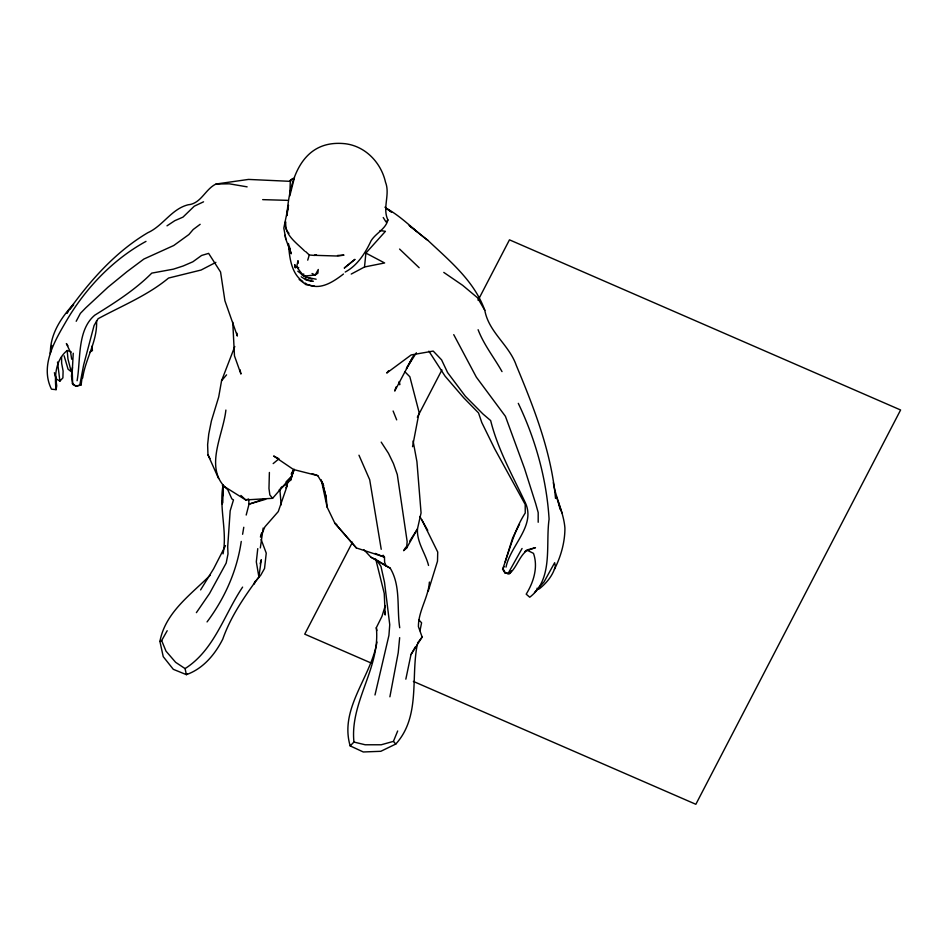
<?xml version="1.0" encoding="UTF-8"?>
<svg xmlns="http://www.w3.org/2000/svg" width="948" height="948" viewBox="0 0 948 948"><rect width="100%" height="100%" fill="white"/><g stroke="black" fill="none" stroke-linecap="round" stroke-linejoin="round"><path stroke-width="1.42" d="M73.245 353.237L72.249 371.735L72.688 384.39L76.03 386.215L81.125 384.888L82.358 375.467M222.768 502.914L223.171 485.234M222.863 495.816L223.159 485.103M71.278 351.992L67.178 350.499L67.96 359.019L71.207 371.652L68.066 369.187L64.12 355.808M145.992 241.385C111.9 260.084 84.099 289.827 64.914 323.458C53.586 342.856 40.326 366.698 51.465 389.178L56.098 389.652C54.403 376.001 55.565 359.873 67.178 350.499M248.613 498.956L249.028 504.146L246.196 515.037M385.326 612.313L385.196 615.003L384.248 593.401L375.704 559.012M223.041 553.881C227.473 531.164 218.822 508.033 223.064 485.139M269.386 472.459L268.971 488.516L269.848 494.915L272.586 498.316L291.297 476.82L294.129 470.078M405.922 547.067L403.611 550.693L406.585 548.086L407.154 541.545L397.295 474.545L393.444 463.572L388.467 453.31L381.203 442.124M399.665 637.672L398.219 652.722L389.889 696.816M351.246 274.067L364.518 266.981L365.892 253.092L385.445 231.312L379.994 230.565M96.542 320.637C97.668 341.15 85.462 358.427 82.654 378.051M257.761 548.643L256.316 561.844L258.887 576.905C244.679 596.339 230.826 616.164 222.756 639.142C214.912 654.57 203.121 668.719 186.389 674.644L173.306 669.324L163.234 656.656L159.928 641.429C165.248 612.538 190.655 594.751 210.148 575.282M72.451 367.421L71.456 376.095L72.688 384.39M292.683 178.52L290.325 180.321L289.804 195.904L294.473 177.477M77.096 380.741C80.864 359.47 76.978 330.105 94.8 315.163C114.838 302.732 135.054 289.898 151.775 273.119L173.389 269.161L183.165 265.985L192.882 261.778L201.592 255.462L208.631 253.377L220.564 272.017L224.913 300.765L237.332 336.042L236.917 333.151M405.839 679.171L410.97 654.594L422.144 637.044L418.412 626.652C418.329 610.927 428.389 597.489 429.385 582.06M260.333 547.944L263.189 528.024M417.298 644.462C410.626 677.642 420.687 716.617 395.79 744.038L380.812 751.302L363.297 751.977L350.179 745.898C339.159 708.654 370.917 677.393 376.96 642.033M258.887 576.905L261.293 559.735L260.143 563.776M232.758 322.178L234.476 355.891L240.946 374.045L240.045 369.732M50.374 352.561C50.351 333.874 61.205 317.58 73.375 304.332M225.885 410.057C223.159 435.665 203.073 469.106 227.757 489.678L231.81 498.861L233.481 499.916L230.174 510.806L227.698 546.759L227.994 553.976L226.181 563.065L209.532 593.519L196.39 612.645M527.989 549.686L535.478 547.648L526.389 550.847C518.959 557.092 516.79 567.224 509.597 573.587L504.786 572.722L502.594 569.191L504.194 566.62M56.098 389.652L56.714 385.824L55.174 373.678M242.605 534.281L243.778 527.266M279.115 489.986L290.752 480.008L293.027 471.488M50.22 353.663L51.785 345.428M234.784 346.518L221.559 380.776L218.704 396.963L211.404 420.924L208.738 434.125L207.624 444.671L207.968 454.803L218.573 478.503M412.546 446.698L419.111 412.416L409.856 376.771L404.784 371.663M420 630.704L421.587 622.789L418.791 619.838M75.65 386.073L79.739 385.303L83.661 364.873L94.089 325.46L98.094 318.718C121.818 305.825 147.663 295.468 168.531 278.06L201.106 270.026L215.871 262.359M312.034 273.51L315.246 275.015L318.279 269.481L317.888 273.178L315.246 275.015L303.763 276.141L296.665 266.921L298.004 260.664L298.134 263.295M241.254 541.427C236.953 570.886 224.866 598.058 207.055 621.924M374.993 694.979L388.929 635.385L389.746 624.685L384.485 582.214L380.942 566.323L376.522 559.913L390.209 568.16C400.945 585.923 396.643 607.976 399.736 627.742M261.529 533.143L260.463 537.089L264.907 526.839L278.262 511.588L287.28 485.495L287.126 482.876M289.318 247.369L291.237 253.78L285.81 239.145L283.819 228.101L288.476 205.325L286.889 215.658C289.27 180.819 301.085 139.072 345.036 143.705C365.407 146.087 381.143 162.677 385.516 182.241C390.375 194.506 382.127 207.944 387.91 219.948C385.836 229.084 375.704 233.172 371.035 240.851C365.371 253.021 357.36 265.618 345.202 272.04M254.36 583.98L255.131 581.29M307.733 260.167L309.261 254.976L305.694 251.623M290.752 480.008L294.081 469.13M385.315 605.582L381.937 616.413L376.32 627.718C380.634 667.641 349.694 702.041 353.948 742.059L350.179 745.898M396.027 386.974L394.724 391.062L413.684 355.37M428.283 591.019L437.502 561.204L437.727 552.044L421.86 519.895M502.594 569.191C509.657 550.207 514.053 530.288 525.239 513.01L525.204 504.49L494.643 448.736L481.774 422.512L478.539 412.949L463.714 397.793L445.086 376.166L428.887 351.175M506.007 567.105C510.616 544.958 536.272 525.583 525.168 502.381C512.607 475.623 497.819 449.471 490.661 420.58L482.888 413.921L465.326 396.205L447.598 372.576L441.59 359.861L433.212 351.08L411.183 354.931L386.737 373.038L388.597 370.786M505.154 561.82L512.667 537.954L519.528 524.114M353.948 742.059L365.181 744.773L381.226 744.773L393.432 741.372L397.674 730.979M293.062 470.386L291.273 474.249L293.05 471.322M281.52 487.011L279.933 490.317L281.177 504.893M352.502 542.138L304.735 634.153L371.284 663.09M417.333 417.274L441.91 369.957M478.076 300.303L509.467 239.832L900.6 409.986L695.856 804.295L413.375 681.411M76.184 321.277L80.39 313.361L85.723 307.875L107.93 287.256L126.902 271.744L143.895 259.041L173.768 245.496L188.901 234.535L193.179 229.523L200.158 224.309M412.368 357.751L406.443 368.476L416.373 352.786M159.928 641.429L161.646 640.54L167.192 630.716M410.97 654.594L415.319 646.891M406.585 548.086L417.464 528.948L421.066 512.927L416.93 461.688L413.079 440.95M242.605 587.108C224.119 614.612 214.378 649.996 185.073 668.589L186.389 674.644L187.42 673.791M504.786 572.722L507.962 573.718L522.064 548.477M200.609 589.905L213.62 568.776L225.506 545.598M511.363 570.72L509.597 573.587L507.962 573.718M285.822 487.829L287.28 485.495M409.773 541.035L417.464 528.948C416.658 542.303 425.427 553.063 428.543 565.446M554.39 569.369C560.813 556.796 564.972 542.232 564.913 528.012C563.645 512.323 555.765 498.186 553.324 482.71M417.499 643.04L422.144 637.044M68.375 311.252L66.621 313.397C88.757 282.231 114.566 252.334 147.864 232.687C163.009 225.861 171.434 209.046 188.036 204.804C201.284 203.654 205.1 189.15 216.061 184.019L248.506 179.421L290.799 181.364M70.128 309.107L73.636 304.806M221.559 380.776L226.56 374.851M254.337 582.771L260.7 575.258L264.539 568.492L266.246 553.134L261.091 539.4M54.368 372.706L56.311 378.927L59.902 381.108L62.9 377.873L63.101 370.988L61.656 363.345L61.561 356.756M387.91 219.948L386.014 221.951L383.229 217.519M286.059 481.868L291.297 476.82M534.482 592.476L544.01 581.965L554.651 562.697L555.35 566.312C552.945 575.448 546.463 583.186 539.163 588.969L536.935 588.317M524.777 551.712L526.733 550.03M273.178 463.596L278.996 458.785L273.628 456.012L293.548 469.544L317.805 475.671L323.683 485.566M343.46 274.031C333.791 281.402 321.336 290.064 308.74 284.898M167.002 225.825L174.776 220.694L182.988 217.116L194.281 206.178L203.559 201.817M284.838 484.878L287.86 482.97M89.989 352.052L92.43 350.559L91.944 346.233M290.325 180.321L293.809 178.627M263.84 499.134L249.028 504.146L265.796 499.252M247.653 499.276L245.722 499.928L222.353 485.281M79.739 385.303L81.125 384.888M364.518 266.981L384.627 262.963L365.892 253.092M316.49 254.941L314.286 255.308L337.654 256.031L343.994 255.119L337.524 255.486M272.586 498.316L245.722 499.928L240.934 495.46M216.061 184.019L229.357 183.829L247.12 186.851M262.667 199.637L287.599 200.348M309.261 254.976L314.475 255.439M316.17 279.21L305.718 277.148L297.767 271.211M314.475 286.154L305.991 284.661L299.13 279.482M311.691 281.355L305.991 279.933L301.203 276.769M308.313 279.98L313.409 281.26M321.265 479.783L327.119 507.133L334.834 523.178L356.353 547.944L384.461 557.092L384.627 562.283L386.156 566.039L390.209 568.16M312.236 473.668L317.805 475.671M296.665 266.921L298.75 267.739M375.135 553.419L384.461 557.092L383.099 555.22M307.922 277.468L311.963 279.186M301.428 274.529L306.571 276.899M363.925 549.71L370.881 557.187L375.396 559.367M527.858 550.575L533.487 553.359C538.357 567.236 533.499 582.356 526.199 594.159L529.731 597.228C553.691 578.873 545.384 545.064 549.093 519.149C546.629 479.178 535.561 439.398 518.295 403.35M370.881 557.187L386.156 566.039M385.907 208.145C401.691 216.535 413.707 229.937 427.975 240.437C449.968 261.186 474.225 280.952 484.807 310.304C488.718 332.227 509.159 344.894 516.257 365.312C534.056 408.09 551.298 451.781 555.516 498.411M304.853 278.238L307.045 279.66M185.073 668.589L175.617 662.308L165.995 651.134L161.646 640.54M385.824 208.216L391.56 212.068L384.924 207.15M302.815 281.473C291.024 273.32 289.401 256.801 288.476 243.553M305.102 283.025L307.401 284.578M443.783 272.408L462.66 285.336L477.472 297.731L484.807 310.304M72.392 383.43L76.03 386.215M409.358 225.624L427.975 240.437M409.335 225.612L416.871 231.632M304.735 251.149C296.7 242.996 283.95 234.701 285.538 221.678L285.609 227.437L286.734 229.985M336.919 524.955L334.834 523.178L356.353 547.944M399.582 249.063L419.146 267.727M393.432 741.372L395.79 744.038M287.291 231.253L288.962 233.374M67.936 345.807L66.36 343.579L70.65 352.597L71.681 359.209M419.881 516.553L427.738 530.382M502.013 371.604C494.121 357.538 483.918 344.93 478.1 329.714M453.736 334.644L476.346 377.162L505.426 416.338L524.517 468.454L535.691 503.637L538.191 512.548L538.191 522.265M503.424 569.464L505.462 573.03M207.968 454.803L209.946 458.548M358.972 455.206L369.708 479.771L381.226 549.295M393.112 411.005L396.679 419.869M556.132 495.946L561.939 512.868M295.266 267.526L294.757 264.622L295.338 267.834M322.071 481.762L326.171 497.167L327.119 507.133M322.261 482.105L326.171 497.167M558.384 502.559L560.114 509.408M398.99 381.949L399.689 384.746L399.44 381.819M288.156 243.518L290.361 252.547L289.46 246.776M376.32 627.718L376.866 630.61M285.111 235.246L285.81 239.145M59.902 381.108L57.52 362.018M221.879 501.231L222.306 504.087M303.692 273.925L303.763 276.141M354.825 259.456L344.361 267.976L354.825 259.456"/></g></svg>
